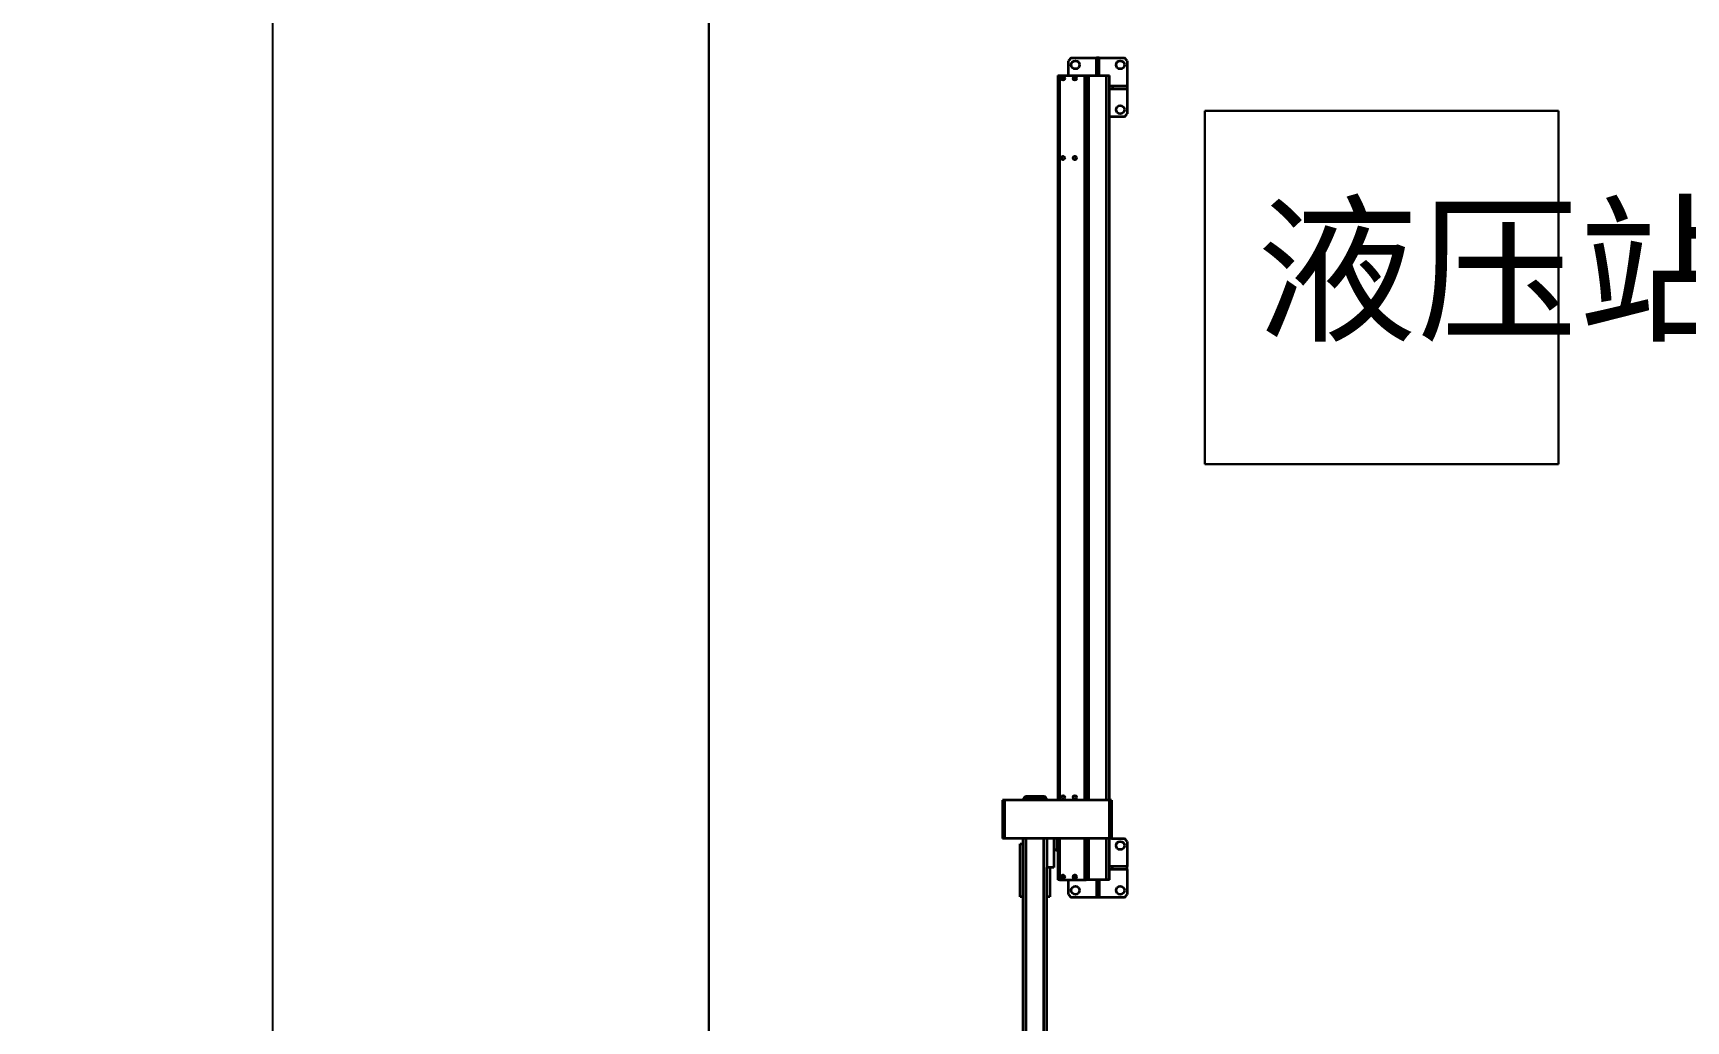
# Model space of a CAD drawing. Header units: millimetres. Extents: x 914 to 910632, y -176 to 682692.
# Drawn here: x 22298 to 25103, y 9995 to 11672 of the extents above; entities that cross this region are included whole.
import ezdxf

# ---------------------------------------------------------------- set-up
doc = ezdxf.new("R2010")
doc.units = ezdxf.units.MM
doc.layers.add('画图', color=3, linetype='Continuous', lineweight=30)
doc.layers.add('绘图', color=7, linetype='Continuous', lineweight=30)
doc.styles.get("Standard").update_dxf_attribs({"font": 'arial.ttf'})
doc.dimstyles.new('AM_ANSI$0', dxfattribs={"dimtxt": 0.12, "dimasz": 0.12, "dimexe": 0.1, "dimexo": 0.05, "dimgap": 0.06, "dimtad": 0, "dimtih": 1, "dimtoh": 1, "dimdec": 4, "dimzin": 7, "dimdsep": 46, "dimtxsty": 'Standard', "dimcen": 0, "dimclrd": 256, "dimclre": 256, "dimclrt": 2, "dimadec": 0, "dimazin": 2, "dimtp": 0.1, "dimtm": 0.1, "dimtfac": 0.71, "dimtdec": 4, "dimtofl": 0, "dimtmove": 0, "dimatfit": 3, "dimfxl": 1, "dimtolj": 1, "dimtzin": 7, "dimlwd": -1, "dimlwe": -1, "dimarcsym": 1})
doc.dimstyles.new('INTE$0', dxfattribs={"dimscale": 80, "dimtxt": 3.5, "dimasz": 3, "dimexe": 3, "dimexo": 0, "dimgap": 1, "dimtad": 1, "dimdec": 0, "dimdsep": 46, "dimtxsty": 'Standard', "dimcen": 0, "dimclrd": 1, "dimclre": 1, "dimclrt": 3, "dimaunit": 1, "dimadec": 1, "dimazin": 2, "dimtfac": 1, "dimtdec": 0, "dimtmove": 0, "dimatfit": 0, "dimfxl": 1, "dimarcsym": 0})

# ---------------------------------------------------------------- blocks, each defined once
blk = doc.blocks.new('*D370')
at = {"layer": 'Defpoints', "color": 0, "lineweight": 200, "transparency": 16777216}
for p in [(23444.8, 17564.6), (24036.8, 17564.6), (24201.5, 8837.1)]:
    blk.add_point(p, dxfattribs=at)
at = {"layer": '画图', "linetype": 'ByBlock', "transparency": 16777216}
for p, q in [((23636.8, 17564.6), (22644.8, 17564.6)), ((23444.8, 17324.6), (23444.8, 13803.4)), ((23444.8, 9077.1), (23444.8, 12598.3)), ((23801.5, 8837.1), (22644.8, 8837.1))]:
    blk.add_line(p, q, dxfattribs=at)
at = {"layer": '画图', "lineweight": 200, "transparency": 16777216}
for points in [[(23404.8, 17324.6), (23484.8, 17324.6), (23444.8, 17564.6)], [(23404.8, 9077.1), (23484.8, 9077.1), (23444.8, 8837.1)]]:
    blk.add_solid(points, dxfattribs=at)
at = {"layer": '画图', "color": 2, "lineweight": 30, "transparency": 16777216, "insert": (23444.8, 13200.9), "char_height": 240, "attachment_point": 5}
blk.add_mtext('\\A1;8727.47', dxfattribs=at)
blk = doc.blocks.new('前左')
at = {"color": 4, "linetype": 'Continuous', "lineweight": 35}
for p, q in [((1174483.2, -786707.6), (1174478.2, -786712.6)), ((1174478.2, -786755.1), (1174478.2, -786712.6)), ((1174483.2, -786707.6), (1174525.7, -786707.6)), ((1174525.7, -786707.6), (1174530.7, -786707.6)), ((1174525.7, -786732.6), (1174525.7, -786707.6)), ((1174530.7, -786707.6), (1174573.2, -786707.6)), ((1174530.7, -786732.6), (1174530.7, -786707.6)), ((1174578.2, -786712.6), (1174573.2, -786707.6)), ((1174578.2, -786712.6), (1174578.2, -786737.6)), ((1175808.2, -786707.6), (1175803.2, -786712.6)), ((1175803.2, -786734.6), (1175803.2, -786712.6)), ((1175808.2, -786707.6), (1175850.7, -786707.6)), ((1175855.7, -786707.6), (1175850.7, -786707.6)), ((1175850.7, -786707.6), (1175850.7, -786732.6)), ((1175855.7, -786707.6), (1175898.2, -786707.6)), ((1175855.7, -786707.6), (1175855.7, -786732.6)), ((1175903.2, -786712.6), (1175898.2, -786707.6)), ((1175903.2, -786712.6), (1175903.2, -786755.1)), ((1175738.2, -786737.6), (1174508.2, -786737.6)), ((1174508.2, -786742.6), (1174508.2, -786737.6)), ((1174508.2, -786772.6), (1174508.2, -786742.6)), ((1175738.2, -786742.6), (1174508.2, -786742.6)), ((1174525.7, -786732.6), (1174530.7, -786732.6)), ((1174525.7, -786737.6), (1174525.7, -786732.6)), ((1174530.7, -786737.6), (1174530.7, -786732.6)), ((1175738.2, -786734.6), (1175738.2, -786738.3)), ((1175738.2, -786734.6), (1175803.2, -786734.6)), ((1175738.2, -786738.3), (1175803.2, -786738.3)), ((1175738.2, -786738.3), (1175738.2, -786915.9)), ((1175803.2, -786734.6), (1175803.2, -786738.3)), ((1175873.2, -786737.6), (1175803.2, -786737.6)), ((1175803.2, -786738.3), (1175803.2, -786915.9)), ((1175873.2, -786742.6), (1175803.2, -786742.6)), ((1175855.7, -786732.6), (1175850.7, -786732.6)), ((1175850.7, -786732.6), (1175850.7, -786737.6)), ((1175855.7, -786732.6), (1175855.7, -786737.6)), ((1175873.2, -786737.6), (1175873.2, -786742.6)), ((1175873.2, -786742.6), (1175873.2, -786772.6)), ((1174478.2, -786755.1), (1174478.2, -786760.1)), ((1174503.2, -786755.1), (1174478.2, -786755.1)), ((1174478.2, -786802.6), (1174478.2, -786760.1)), ((1174503.2, -786760.1), (1174478.2, -786760.1)), ((1174503.2, -786755.1), (1174503.2, -786760.1)), ((1174508.2, -786755.1), (1174503.2, -786755.1)), ((1174508.2, -786760.1), (1174503.2, -786760.1)), ((1174508.2, -786777.6), (1174508.2, -786772.6)), ((1175738.2, -786772.6), (1174508.2, -786772.6)), ((1174508.2, -786777.6), (1175738.2, -786777.6)), ((1174508.2, -786780.3), (1174508.2, -786777.6)), ((1174508.2, -786822.9), (1174508.2, -786780.3)), ((1174508.2, -786780.3), (1175738.2, -786780.3)), ((1175873.2, -786772.6), (1175803.2, -786772.6)), ((1175803.2, -786777.6), (1175873.2, -786777.6)), ((1175803.2, -786780.3), (1175873.2, -786780.3)), ((1175873.2, -786755.1), (1175878.2, -786755.1)), ((1175873.2, -786760.1), (1175878.2, -786760.1)), ((1175873.2, -786772.6), (1175873.2, -786777.6)), ((1175873.2, -786780.3), (1175873.2, -786777.6)), ((1175873.2, -786822.9), (1175873.2, -786780.3)), ((1175878.2, -786755.1), (1175878.2, -786760.1)), ((1175878.2, -786755.1), (1175903.2, -786755.1)), ((1175878.2, -786760.1), (1175903.2, -786760.1)), ((1175903.2, -786755.1), (1175903.2, -786760.1)), ((1175903.2, -786760.1), (1175903.2, -786802.6)), ((1174478.2, -786802.6), (1174483.2, -786807.6)), ((1174508.2, -786807.6), (1174483.2, -786807.6)), ((1175898.2, -786807.6), (1175873.2, -786807.6)), ((1175898.2, -786807.6), (1175903.2, -786802.6)), ((1174508.2, -786825.6), (1174508.2, -786822.9)), ((1174508.2, -786822.9), (1175738.2, -786822.9)), ((1174508.2, -786825.6), (1175738.2, -786825.6)), ((1175803.2, -786822.9), (1175873.2, -786822.9)), ((1175803.2, -786825.6), (1175873.2, -786825.6)), ((1175803.2, -786827.1), (1175821.3, -786827.1)), ((1175803.2, -786832.1), (1175852.2, -786832.1)), ((1175821.3, -786827.1), (1175825.2, -786827.1)), ((1175822.2, -786832.1), (1175822.2, -786827.1)), ((1175825.2, -786827.1), (1175825.2, -786825.6)), ((1175852.2, -786832.1), (1175852.2, -786844.1)), ((1175873.2, -786822.9), (1175873.2, -786825.6)), ((1175732.2, -786849.1), (1175732.2, -786879.1)), ((1175734.7, -786849.1), (1175734.7, -786879.1)), ((1175738.2, -786844.1), (1175737.2, -786844.1)), ((1175738.2, -786846.6), (1175737.2, -786846.6)), ((1175803.2, -786844.1), (1175852.2, -786844.1)), ((1177057.2, -786849.1), (1175803.2, -786849.1)), ((1175852.2, -786839.1), (1175902.2, -786839.1)), ((1177057.2, -786844.1), (1175852.2, -786844.1)), ((1175902.2, -786839.1), (1175902.2, -786844.1)), ((1175737.2, -786881.6), (1175738.2, -786881.6)), ((1175737.2, -786884.1), (1175738.2, -786884.1)), ((1177057.2, -786879.1), (1175803.2, -786879.1)), ((1177057.2, -786884.1), (1175803.2, -786884.1)), ((1175812.2, -786889.1), (1175812.2, -786884.1)), ((1175902.2, -786889.1), (1175812.2, -786889.1)), ((1175902.2, -786884.1), (1175902.2, -786889.1)), ((1175738.2, -786915.9), (1175738.2, -786919.6)), ((1175738.2, -786915.9), (1175803.2, -786915.9)), ((1175738.2, -786919.6), (1175803.2, -786919.6)), ((1175803.2, -786915.9), (1175803.2, -786919.6))]:
    blk.add_line(p, q, dxfattribs=at)
for centre, radius in [((1174490.2, -786719.6), 7), ((1174566.2, -786719.6), 7), ((1175815.2, -786719.6), 7), ((1175891.2, -786719.6), 7), ((1174490.2, -786795.6), 7), ((1174513.2, -786796.6), 3), ((1174513.2, -786796.6), 2.1), ((1174648.2, -786796.6), 3), ((1175733.2, -786796.6), 3), ((1175868.2, -786796.6), 3), ((1175868.2, -786796.6), 2.1), ((1175891.2, -786795.6), 7), ((1174513.2, -786816.6), 3), ((1174513.2, -786816.6), 2.1), ((1174648.2, -786816.6), 3), ((1175733.2, -786816.6), 3), ((1175868.2, -786816.6), 3), ((1175868.2, -786816.6), 2.1)]:
    blk.add_circle(centre, radius, dxfattribs=at)
for centre, radius, start, end in [((1175737.2, -786849.1), 5, 90, 180), ((1175737.2, -786849.1), 2.5, 90, 180), ((1175737.2, -786879.1), 5, 180, 270), ((1175737.2, -786879.1), 2.5, 180, 270)]:
    blk.add_arc(centre, radius, start, end, dxfattribs=at)
blk = doc.blocks.new('*D371')
at = {"color": 1, "linetype": 'ByBlock', "lineweight": -2, "transparency": 16777216}
for p, q in [((29314.5, 15602.6), (22464.7, 15602.6)), ((22704.7, 8927.8), (22704.7, 15362.6)), ((25102.8, 8687.8), (22464.7, 8687.8))]:
    blk.add_line(p, q, dxfattribs=at)
at = {"color": 1, "lineweight": 200, "transparency": 16777216}
for points in [[(22664.7, 15362.6), (22744.7, 15362.6), (22704.7, 15602.6)], [(22664.7, 8927.8), (22744.7, 8927.8), (22704.7, 8687.8)]]:
    blk.add_solid(points, dxfattribs=at)
at = {"layer": 'Defpoints', "color": 0, "lineweight": 200, "transparency": 16777216}
for p in [(22704.7, 15602.6), (29314.5, 15602.6), (25102.8, 8687.8)]:
    blk.add_point(p, dxfattribs=at)
at = {"color": 3, "lineweight": 30, "transparency": 16777216, "insert": (22481.8, 12145.2), "char_height": 280, "attachment_point": 5, "rotation": 90}
blk.add_mtext('6915', dxfattribs=at)

msp = doc.modelspace()

# ---------------------------------------------------------------- linework, layer by layer
at = {"layer": '绘图', "color": 3}
for p, q in [((24286.625, 11539.947), (24886.625, 11539.947)), ((24286.625, 10939.947), (24286.625, 11539.947)), ((24886.625, 11539.947), (24886.625, 10939.947)), ((24886.625, 10939.947), (24286.625, 10939.947))]:
    msp.add_line(p, q, dxfattribs=at)

# ---------------------------------------------------------------- block references
at = {"color": 4, "lineweight": 30, "rotation": 270}
msp.add_blockref('前左', (810862.385, 1186107.913), dxfattribs=at)

# ---------------------------------------------------------------- texts
at = {"layer": '绘图', "color": 3, "insert": (24373.785, 11369.611), "char_height": 200, "attachment_point": 1}
msp.add_mtext_dynamic_manual_height_columns('液压站', width=1618.2609, gutter_width=31941.471, heights=[0], dxfattribs=at)

# ---------------------------------------------------------------- dimensions: what is measured, and where the dimension line sits
at = {"color": 4, "lineweight": 30}
dim = msp.add_linear_dim(base=(22704.729, 15602.594), p1=(25102.755, 8687.75), p2=(29314.513, 15602.594), angle=90, dimstyle='INTE$0', override={"dimfxl": 2.5, "dimarcsym": 1}, dxfattribs=at)
dim.commit()
dim.dimension.update_dxf_attribs({"geometry": '*D371', "text_midpoint": (22481.768, 12145.172)})
at = {"layer": '画图', "color": 4, "lineweight": 30}
dim = msp.add_linear_dim(base=(23444.821, 17564.62), p1=(24201.485, 8837.148), p2=(24036.782, 17564.62), angle=90, dimstyle='AM_ANSI$0', override={"dimscale": 8000, "dimtxt": 0.03, "dimasz": 0.03, "dimdec": 2, "dimtdec": 2, "dimfxl": 2.5}, dxfattribs=at)
dim.commit()
dim.dimension.update_dxf_attribs({"geometry": '*D370', "text_midpoint": (23444.821, 13200.884)})

doc.saveas('drawing.dxf')
